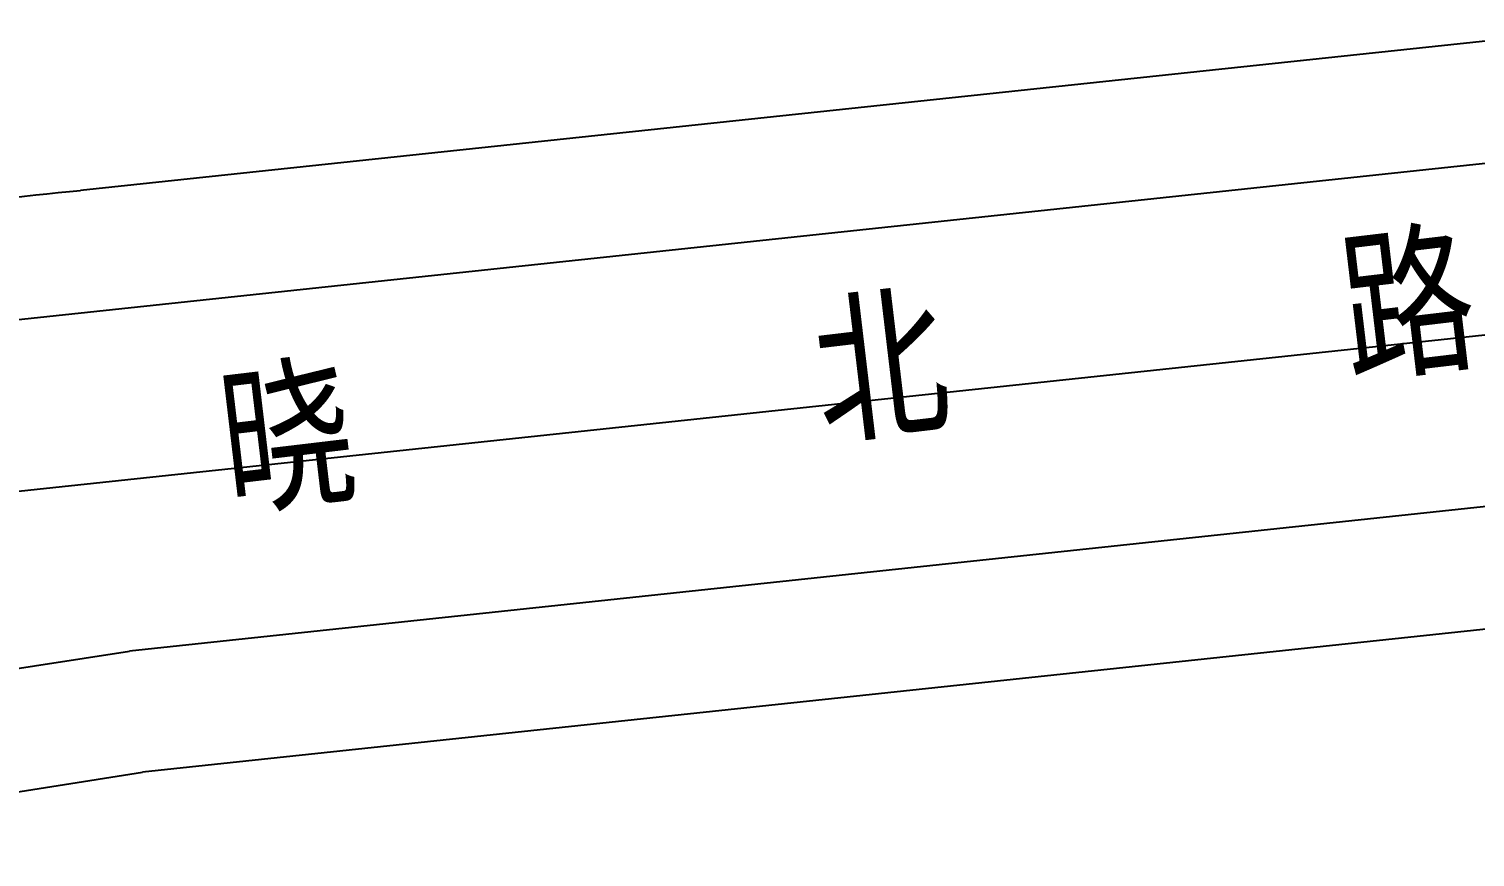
# Model space of a CAD drawing. Extents: x -809667 to 586099, y 3084146 to 3634412.
# Drawn here: x 381245.3 to 381304.7, y 3084165.4 to 3084199.4 of the extents above; entities that cross this region are included whole.
import ezdxf

# ---------------------------------------------------------------- set-up
doc = ezdxf.new("R2010")
doc.units = 0
doc.header["$LTSCALE"] = 0.5
doc.layers.add('文字', color=7, linetype='CONTINUOUS')
doc.styles.add('DIMST', font='', dxfattribs={"width": 0.8})
doc.styles.get('DIMST').set_extended_font_data('SimSun')

# ---------------------------------------------------------------- blocks, each defined once
blk = doc.blocks.new('123213')
at = {"layer": '文字', "color": 8, "linetype": 'Continuous'}
blk.add_line((381943.407, 3087046.185), (381843.307, 3087035.523), dxfattribs=at)
at = {"layer": '文字', "color": 8, "linetype": 'Continuous', "flags": 128}
for points in [[(381979.5, 3087089.519), (381976.725, 3087085.651, -0.213756), (381941.394, 3087065.079), (381841.295, 3087054.416)], [(381982.628, 3087085.302), (381980.787, 3087082.736, -0.213756), (381941.924, 3087060.107), (381825.778, 3087047.735)], [(381975.802, 3087052.35, -0.115561), (381943.937, 3087041.214), (381843.837, 3087030.551)]]:
    blk.add_lwpolyline(points, format="xyb", dxfattribs=at)
at = {"layer": '文字', "color": 8, "linetype": 'Continuous'}
blk.add_lwpolyline([(381975.802, 3087067.177, -0.14829), (381942.666, 3087053.146), (381817.561, 3087039.82)], format="xyb", dxfattribs=at)
at = {"layer": '文字', "color": 8, "linetype": 'Continuous', "flags": 128}
for points in [[(381821.941, 3087032.224), (381843.307, 3087035.523)], [(381821.759, 3087027.069), (381843.837, 3087030.551)]]:
    blk.add_lwpolyline(points, dxfattribs=at)
at = {"layer": '文字', "color": 8, "linetype": 'Continuous'}
blk.add_arc((381861.783, 3086844.965), 210.45, 95.5868, 99.60484, dxfattribs=at)
at = {"layer": '文字', "color": 8, "linetype": 'Continuous', "insert": (381822.448, 3087043.633), "char_height": 5, "width": 162.80629, "attachment_point": 1, "rotation": 6.77585, "style": 'DIMST'}
blk.add_mtext('{\\fSimHei|b0|i0|c134|p49;春       晓       北      路}', dxfattribs=at)

msp = doc.modelspace()

# ---------------------------------------------------------------- block references
at = {"layer": '文字', "color": 8}
msp.add_blockref('123213', (-593.85, -2861.67), dxfattribs=at)

doc.saveas('drawing.dxf')
